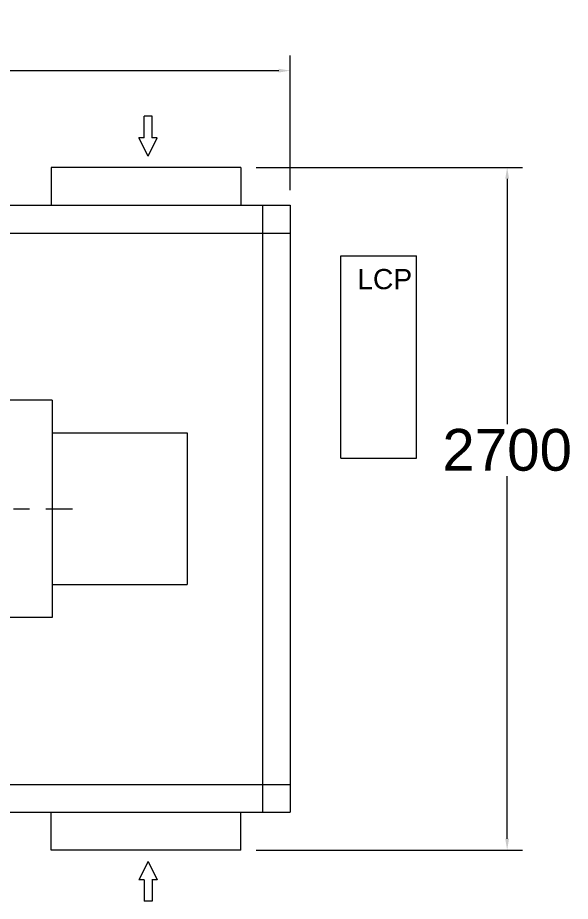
# Model space of a CAD drawing. Header units: millimetres. Extents: x 3 to 671030, y 2 to 511260.
# Drawn here: x 375820 to 431344, y 179231 to 267982 of the extents above; entities that cross this region are included whole.
import ezdxf

# ---------------------------------------------------------------- set-up
doc = ezdxf.new("R2010")
doc.units = ezdxf.units.MM
doc.header["$LTSCALE"] = 25.4
doc.linetypes.add('CENTER', pattern=[50.8, 31.75, -6.35, 6.35, -6.35])
doc.layers.get('Defpoints').update_dxf_attribs({"lineweight": 5})
doc.layers.add('06___ANNOTATIONS', color=7, linetype='Continuous', lineweight=5)
doc.layers.add('CAXA1', color=5, linetype='CENTER', lineweight=5)
doc.styles.add('Roman', font='arial.ttf')
doc.styles.get("Standard").update_dxf_attribs({"font": 'arial.ttf'})
doc.dimstyles.new('ISO-25', dxfattribs={"dimscale": 30, "dimtxt": 38.1, "dimasz": 38.1, "dimexe": 50.8, "dimexo": 50.8, "dimgap": 15.875, "dimtad": 1, "dimtih": 1, "dimtoh": 1, "dimdec": 1, "dimlfac": 0.03937, "dimdsep": 46, "dimtxsty": 'Standard', "dimcen": 63.5, "dimclrd": 7, "dimclre": 7, "dimclrt": 7, "dimadec": 0, "dimazin": 0, "dimtfac": 1, "dimtdec": 1, "dimtmove": 0, "dimatfit": 3, "dimfxl": 25.4, "dimlwd": 5, "dimlwe": 5, "dimarcsym": 0})

# ---------------------------------------------------------------- blocks, each defined once
blk = doc.blocks.new('*D46')
at = {"color": 7, "linetype": 'Continuous', "lineweight": 5, "transparency": 16777216}
for p, q in [((281278, 250663), (281278, 264184)), ((403198, 250663), (403198, 264184)), ((282421, 262660), (402055, 262660))]:
    blk.add_line(p, q, dxfattribs=at)
at = {"color": 7, "transparency": 16777216}
for points in [[(282421, 262851), (282421, 262470), (281278, 262660)], [(402055, 262851), (402055, 262470), (403198, 262660)]]:
    blk.add_solid(points, dxfattribs=at)
at = {"layer": 'Defpoints', "color": 0, "transparency": 16777216}
for p in [(403198, 262660), (281278, 249139), (403198, 249139)]:
    blk.add_point(p, dxfattribs=at)
at = {"color": 7, "lineweight": 5, "transparency": 16777216, "insert": (342238, 265232), "char_height": 4191, "attachment_point": 5, "style": 'Roman'}
blk.add_mtext('D', dxfattribs=at)
blk = doc.blocks.new('*D47')
at = {"color": 7, "linetype": 'Continuous', "lineweight": 5, "transparency": 16777216}
for p, q in [((399772, 252949), (426522, 252949)), ((424998, 251806), (424998, 227167)), ((424998, 185512), (424998, 221934)), ((399772, 184369), (426522, 184369))]:
    blk.add_line(p, q, dxfattribs=at)
at = {"color": 7, "transparency": 16777216}
for points in [[(424807, 251806), (425188, 251806), (424998, 252949)], [(424807, 185512), (425188, 185512), (424998, 184369)]]:
    blk.add_solid(points, dxfattribs=at)
at = {"layer": 'Defpoints', "color": 0, "transparency": 16777216}
for p in [(398248, 252949), (424998, 252949), (398248, 184369)]:
    blk.add_point(p, dxfattribs=at)
at = {"color": 7, "lineweight": 5, "transparency": 16777216, "insert": (424998, 224550), "char_height": 4191, "attachment_point": 5, "style": 'Roman'}
blk.add_mtext('2700', dxfattribs=at)

msp = doc.modelspace()

# ---------------------------------------------------------------- linework, layer by layer
at = {"color": 7, "lineweight": 5}
for p, q in [((389318.03, 258091.55), (388534.34, 258091.55)), ((388534.34, 255927.43), (388534.34, 258091.55)), ((389318.03, 255927.43), (389318.03, 258091.55)), ((388529.1, 255927.43), (387990.91, 255927.43)), ((389850.97, 255927.43), (389312.79, 255927.43)), ((398247.73, 252949.04), (379197.73, 252949.04)), ((379197.73, 252949.04), (379197.73, 249139.04)), ((398247.73, 252949.04), (398247.73, 249139.04)), ((281278.32, 249139.04), (403198.32, 249139.04)), ((400404.32, 249139.04), (400404.32, 188179.04)), ((403198.32, 249139.04), (403198.32, 188179.04)), ((281278.32, 246345.04), (403198.32, 246345.04)), ((408279.08, 223739.04), (408279.08, 244059.04)), ((408279.08, 244059.04), (415899.08, 244059.04)), ((415899.08, 223739.04), (415899.08, 244059.04)), ((379271.4, 229581.04), (332522.92, 229581.04)), ((379271.4, 229581.04), (379271.4, 207737.04)), ((408279.08, 223739.04), (415899.08, 223739.04)), ((379271.4, 207737.04), (332522.92, 207737.04)), ((281278.32, 190973.04), (403198.32, 190973.04)), ((281278.32, 188179.04), (403198.32, 188179.04)), ((379197.73, 184369.04), (379197.73, 188179.04)), ((398247.73, 184369.04), (398247.73, 188179.04)), ((398247.73, 184369.04), (379197.73, 184369.04)), ((388529.1, 181394.66), (387990.91, 181394.66)), ((388534.34, 181394.66), (388534.34, 179230.53)), ((389850.97, 181394.66), (389312.79, 181394.66)), ((389318.03, 181394.66), (389318.03, 179230.53)), ((389318.03, 179230.53), (388534.34, 179230.53))]:
    msp.add_line(p, q, dxfattribs=at)
at = {"color": 7, "linetype": 'Continuous', "lineweight": 5, "ltscale": 15}
for p, q in [((388920.94, 254083.37), (387990.91, 255927.43)), ((388920.94, 254083.37), (389850.97, 255927.43)), ((388920.94, 183238.71), (387990.91, 181394.66)), ((388920.94, 183238.71), (389850.97, 181394.66))]:
    msp.add_line(p, q, dxfattribs=at)
at = {"color": 7, "linetype": 'Continuous', "lineweight": 5}
for p, q in [((379271.4, 226279.04), (392835, 226279.04)), ((392835, 226279.04), (392835, 211039.27)), ((379354.45, 211039.27), (392835, 211039.27))]:
    msp.add_line(p, q, dxfattribs=at)
at = {"layer": 'CAXA1', "linetype": 'CENTER', "lineweight": 5, "ltscale": 10}
msp.add_line((327020.27, 218659.04), (381336.95, 218659.04), dxfattribs=at)

# ---------------------------------------------------------------- texts
at = {"layer": '06___ANNOTATIONS', "color": 7, "linetype": 'Continuous', "lineweight": 5, "insert": (409933.15, 241711.17), "char_height": 2031.996, "width": 109153.0252, "attachment_point": 4, "style": 'Roman'}
msp.add_mtext('LCP', dxfattribs=at)

# ---------------------------------------------------------------- dimensions: what is measured, and where the dimension line sits
at = {"color": 7, "lineweight": 5}
dim = msp.add_linear_dim(base=(403198.32, 262660.31), p1=(281278.32, 249139.04), p2=(403198.32, 249139.04), text='D', dimstyle='ISO-25', override={"dimscale": 30, "dimtxt": 139.7, "dimpost": '\\X', "dimtxsty": 'Roman', "dimtmove": 1}, dxfattribs=at)
dim.commit()
dim.dimension.update_dxf_attribs({"geometry": '*D46', "text_midpoint": (342238.32, 262660.31), "dimtype": 160})
dim = msp.add_linear_dim(base=(424997.66, 252949.04), p1=(398247.73, 184369.04), p2=(398247.73, 252949.04), angle=90, dimstyle='ISO-25', override={"dimscale": 30, "dimtxt": 139.7, "dimpost": '\\X', "dimtxsty": 'Roman', "dimtmove": 1}, dxfattribs=at)
dim.commit()
dim.dimension.update_dxf_attribs({"geometry": '*D47', "text_midpoint": (424997.66, 224550.44), "dimtype": 160})

doc.saveas('drawing.dxf')
